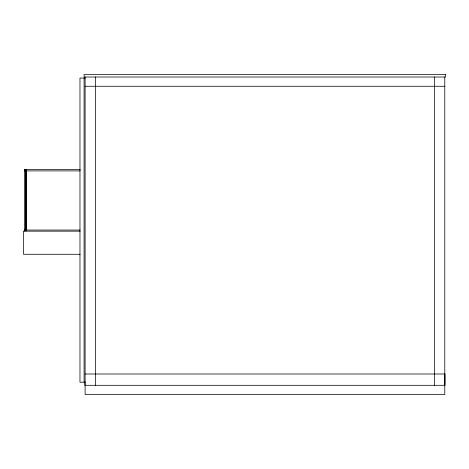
<?xml version="1.0" encoding="UTF-8"?>
<svg xmlns="http://www.w3.org/2000/svg" width="469" height="469" viewBox="0 0 469 469"><rect width="100%" height="100%" fill="white"/><g stroke="black" fill="none" stroke-linecap="round" stroke-linejoin="round"><path stroke-width="0.7" d="M85.106 78.042L79.97 78.042L79.97 382.223L85.106 382.223M85.106 86.267L444.782 86.267M80.234 169.502L24.476 169.502L24.476 231.158M24.476 169.784L26.018 169.784M24.476 170.898L80.234 170.898M24.476 229.933L26.018 229.933M80.152 230.044L26.534 230.044L26.534 170.898M80.123 231.158L23.45 231.158L23.45 254.28L80.123 254.28M85.106 373.998L445.034 373.998L445.034 385.307L84.854 385.307L84.854 381.772M444.782 77.016L444.782 394.552L85.106 394.552L85.106 77.016M444.624 373.998L444.624 385.307M434.505 77.016L434.505 385.307M95.383 77.016L95.383 385.307M84.08 78.042L84.08 382.223M26.018 169.502L26.018 231.158M25.607 170.898L25.607 230.044M445.55 74.448L84.08 74.448L84.08 77.016L445.55 77.016L445.55 74.448"/></g></svg>
